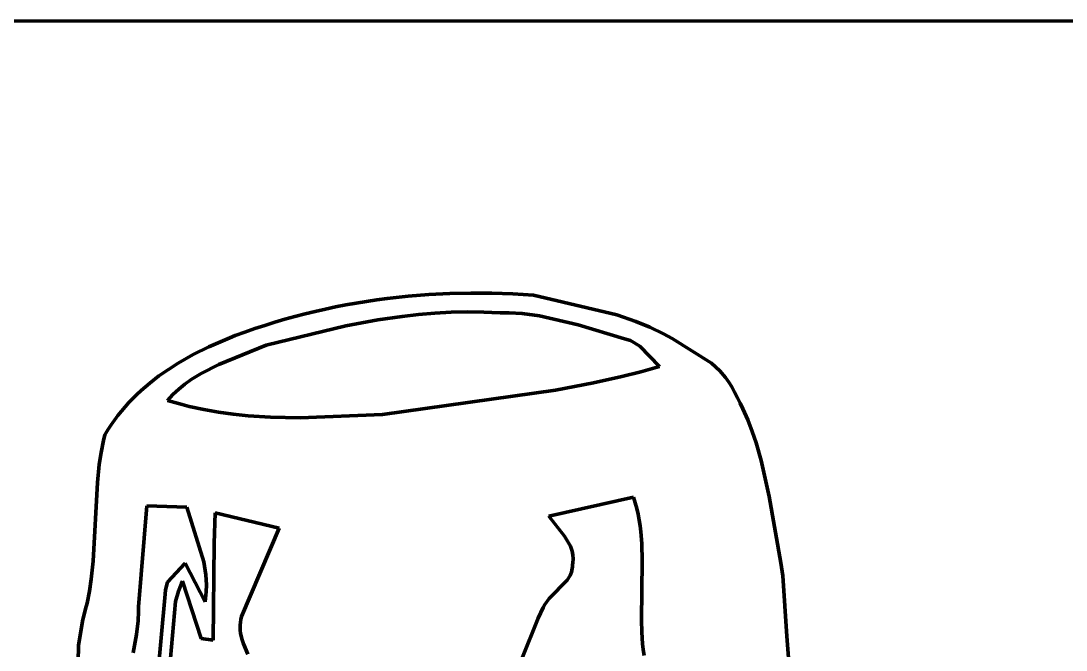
# Model space of a CAD drawing. Header units: millimetres. Extents: x 0 to 12.5, y 0 to 14.6.
# Drawn here: x 5.215 to 7.321, y 13.329 to 14.597 of the extents above; entities that cross this region are included whole.
import ezdxf

# ---------------------------------------------------------------- set-up
doc = ezdxf.new("R2010")
doc.units = ezdxf.units.MM
doc.layers.add('color#131313ff', color=7, linetype='CONTINUOUS', lineweight=100)
doc.layers.add('color#fcfcfcff', color=7, linetype='CONTINUOUS', lineweight=100)

msp = doc.modelspace()

# ---------------------------------------------------------------- linework, layer by layer
at = {"layer": 'color#131313ff'}
for p, q in [((6.0791, 14.0476), (6.1213, 14.0486)), ((6.1213, 14.0486), (6.1635, 14.0484)), ((5.8695, 14.0245), (5.8903, 14.0282)), ((5.8903, 14.0282), (5.9111, 14.0316)), ((5.9111, 14.0316), (5.932, 14.0346)), ((5.932, 14.0346), (5.9529, 14.0374)), ((5.9529, 14.0374), (5.9949, 14.042)), ((5.9949, 14.042), (6.0369, 14.0454)), ((6.0369, 14.0454), (6.0791, 14.0476)), ((6.1635, 14.0484), (6.2057, 14.047)), ((6.2057, 14.047), (6.2478, 14.0445)), ((6.2478, 14.0445), (6.4155, 14.0046)), ((5.7667, 14.0012), (5.7871, 14.0065)), ((5.7871, 14.0065), (5.8076, 14.0115)), ((5.8076, 14.0115), (5.8282, 14.0161)), ((5.8282, 14.0161), (5.8488, 14.0205)), ((5.8488, 14.0205), (5.8695, 14.0245)), ((6.0484, 14.008), (6.0156, 14.0052)), ((6.0813, 14.0098), (6.0484, 14.008)), ((6.1142, 14.0106), (6.0813, 14.0098)), ((6.1472, 14.0101), (6.1142, 14.0106)), ((6.1637, 14.0095), (6.1472, 14.0101)), ((6.1803, 14.0085), (6.1637, 14.0095)), ((6.1982, 14.0087), (6.1803, 14.0085)), ((6.2247, 14.0072), (6.1982, 14.0087)), ((6.2597, 14.0026), (6.2247, 14.0072)), ((5.706, 13.9834), (5.7261, 13.9897)), ((5.7261, 13.9897), (5.7464, 13.9956)), ((5.7464, 13.9956), (5.7667, 14.0012)), ((5.9341, 13.9942), (5.8692, 13.9821)), ((5.9829, 14.0014), (5.9341, 13.9942)), ((6.0156, 14.0052), (5.9829, 14.0014)), ((6.3372, 13.9843), (6.2597, 14.0026)), ((6.4155, 14.0046), (6.4538, 13.9914)), ((6.4538, 13.9914), (6.4819, 13.9798)), ((5.6461, 13.9627), (5.6659, 13.9699)), ((5.6659, 13.9699), (5.6859, 13.9768)), ((5.6859, 13.9768), (5.706, 13.9834)), ((5.8692, 13.9821), (5.709, 13.9435)), ((6.4307, 13.9564), (6.3372, 13.9843)), ((6.4819, 13.9798), (6.5093, 13.9665)), ((6.5093, 13.9665), (6.5271, 13.9566)), ((5.593, 13.94), (5.6354, 13.9585)), ((5.709, 13.9435), (5.6131, 13.9044)), ((5.6354, 13.9585), (5.6461, 13.9627)), ((6.443, 13.9527), (6.4307, 13.9564)), ((6.4618, 13.9414), (6.443, 13.9527)), ((6.5271, 13.9566), (6.6059, 13.9069)), ((5.5314, 13.907), (5.5618, 13.9243)), ((5.5618, 13.9243), (5.593, 13.94)), ((6.5013, 13.9002), (6.4618, 13.9414)), ((5.5118, 13.8946), (5.5314, 13.907)), ((5.6131, 13.9044), (5.5776, 13.8866)), ((6.6059, 13.9069), (6.623, 13.8914)), ((5.4744, 13.8671), (5.4928, 13.8813)), ((5.4928, 13.8813), (5.5118, 13.8946)), ((5.5776, 13.8866), (5.5574, 13.8742)), ((6.4258, 13.88), (6.4636, 13.8896)), ((6.4636, 13.8896), (6.5013, 13.9002)), ((6.623, 13.8914), (6.6344, 13.8784)), ((5.4569, 13.8521), (5.4744, 13.8671)), ((5.5446, 13.865), (5.5325, 13.8549)), ((5.5574, 13.8742), (5.5446, 13.865)), ((6.2918, 13.8527), (6.3686, 13.8672)), ((6.3686, 13.8672), (6.4258, 13.88)), ((6.6344, 13.8784), (6.6412, 13.8691)), ((6.6412, 13.8691), (6.6473, 13.8591)), ((6.6473, 13.8591), (6.6525, 13.8484)), ((5.4402, 13.8362), (5.4484, 13.8443)), ((5.4484, 13.8443), (5.4569, 13.8521)), ((5.5155, 13.838), (5.5102, 13.8319)), ((5.521, 13.8439), (5.5155, 13.838)), ((5.5325, 13.8549), (5.521, 13.8439)), ((5.9431, 13.8039), (6.2918, 13.8527)), ((6.6525, 13.8484), (6.6585, 13.8375)), ((5.417, 13.8106), (5.4245, 13.8194)), ((5.4245, 13.8194), (5.4322, 13.8279)), ((5.4322, 13.8279), (5.4402, 13.8362)), ((5.5102, 13.8319), (5.5247, 13.8276)), ((5.5247, 13.8276), (5.5393, 13.8236)), ((5.5393, 13.8236), (5.5539, 13.82)), ((5.5539, 13.82), (5.5833, 13.8136)), ((6.6585, 13.8375), (6.6642, 13.8264)), ((6.6642, 13.8264), (6.6695, 13.8152)), ((5.4029, 13.7923), (5.4098, 13.8016)), ((5.4098, 13.8016), (5.417, 13.8106)), ((5.5833, 13.8136), (5.6129, 13.8085)), ((5.6129, 13.8085), (5.6426, 13.8044)), ((5.6426, 13.8044), (5.6725, 13.8013)), ((5.6725, 13.8013), (5.7174, 13.7984)), ((5.7174, 13.7984), (5.7776, 13.7971)), ((5.7776, 13.7971), (5.9431, 13.8039)), ((6.6695, 13.8152), (6.6794, 13.7926)), ((5.3899, 13.7729), (5.3962, 13.7827)), ((5.3962, 13.7827), (5.4029, 13.7923)), ((6.6794, 13.7926), (6.6882, 13.7696)), ((5.381, 13.751), (5.3839, 13.7629)), ((5.3839, 13.7629), (5.3899, 13.7729)), ((6.6882, 13.7696), (6.696, 13.7462)), ((5.3762, 13.7271), (5.381, 13.751)), ((6.696, 13.7462), (6.7062, 13.7107)), ((5.3725, 13.7031), (5.3762, 13.7271)), ((5.3686, 13.6668), (5.3725, 13.7031)), ((6.7062, 13.7107), (6.7223, 13.6383)), ((5.3599, 13.5082), (5.3686, 13.6668)), ((6.4488, 13.637), (6.2784, 13.5989)), ((6.4524, 13.6256), (6.4488, 13.637)), ((6.7223, 13.6383), (6.7456, 13.5043)), ((5.4686, 13.6198), (5.4518, 13.4159)), ((5.5489, 13.617), (5.4686, 13.6198)), ((5.5835, 13.5069), (5.5489, 13.617)), ((6.4556, 13.614), (6.4524, 13.6256)), ((6.4582, 13.6024), (6.4556, 13.614)), ((5.6057, 13.6055), (5.6038, 13.5435)), ((5.735, 13.5742), (5.6057, 13.6055)), ((6.2784, 13.5989), (6.3098, 13.5585)), ((6.4605, 13.5908), (6.4582, 13.6024)), ((6.4623, 13.5791), (6.4605, 13.5908)), ((5.6593, 13.3965), (5.735, 13.5742)), ((6.4638, 13.5674), (6.4623, 13.5791)), ((6.4657, 13.5438), (6.4638, 13.5674)), ((5.6038, 13.5435), (5.6017, 13.3485)), ((6.3098, 13.5585), (6.3218, 13.5385)), ((6.4668, 13.5082), (6.4657, 13.5438)), ((6.3218, 13.5385), (6.3256, 13.5279)), ((6.3256, 13.5279), (6.3271, 13.5205)), ((5.3561, 13.4717), (5.3599, 13.5082)), ((5.5102, 13.4653), (5.5457, 13.5041)), ((5.5457, 13.5041), (5.5857, 13.4257)), ((5.5875, 13.4803), (5.5835, 13.5069)), ((6.327, 13.5048), (6.3262, 13.5007)), ((6.3276, 13.5128), (6.327, 13.5048)), ((6.3271, 13.5205), (6.3276, 13.5128)), ((6.4649, 13.3889), (6.4668, 13.5082)), ((6.7456, 13.5043), (6.7501, 13.4785)), ((5.5886, 13.46), (5.5875, 13.4803)), ((6.3239, 13.4857), (6.3212, 13.4791)), ((6.3256, 13.4929), (6.3239, 13.4857)), ((6.326, 13.4967), (6.3256, 13.4929)), ((6.3262, 13.5007), (6.326, 13.4967)), ((5.3525, 13.4476), (5.3561, 13.4717)), ((5.5057, 13.4501), (5.5102, 13.4653)), ((5.5379, 13.4629), (5.5318, 13.4475)), ((5.5403, 13.4679), (5.5379, 13.4629)), ((5.5776, 13.3519), (5.5403, 13.4679)), ((5.5882, 13.4464), (5.5886, 13.46)), ((6.3156, 13.4699), (6.2792, 13.4327)), ((6.3212, 13.4791), (6.3156, 13.4699)), ((6.7501, 13.4785), (6.7578, 13.3566)), ((5.3478, 13.4236), (5.3525, 13.4476)), ((5.4755, 13.1238), (5.5053, 13.4417)), ((5.5053, 13.4417), (5.5057, 13.4501)), ((5.5318, 13.4475), (5.5261, 13.4265)), ((5.5868, 13.4327), (5.5882, 13.4464)), ((5.3449, 13.4117), (5.3478, 13.4236)), ((5.5261, 13.4265), (5.5162, 13.3125)), ((5.5857, 13.4257), (5.5868, 13.4327)), ((6.2704, 13.4209), (6.267, 13.4144)), ((6.2792, 13.4327), (6.2704, 13.4209)), ((5.3389, 13.3871), (5.3449, 13.4117)), ((5.4516, 13.4065), (5.4506, 13.3877)), ((5.4518, 13.4159), (5.4516, 13.4065)), ((5.6579, 13.3906), (5.6593, 13.3965)), ((6.267, 13.4144), (6.2569, 13.3933)), ((5.3308, 13.3376), (5.3389, 13.3871)), ((5.4506, 13.3877), (5.4475, 13.3599)), ((5.6564, 13.3735), (5.6565, 13.3791)), ((5.6565, 13.3791), (5.657, 13.3848)), ((5.657, 13.3848), (5.6579, 13.3906)), ((6.2569, 13.3933), (6.2239, 13.311)), ((6.4656, 13.3651), (6.4649, 13.3889)), ((5.4475, 13.3599), (5.4408, 13.3232)), ((5.6567, 13.368), (5.6564, 13.3735)), ((5.6573, 13.3625), (5.6567, 13.368)), ((5.6596, 13.3517), (5.6573, 13.3625)), ((6.4673, 13.3415), (6.4656, 13.3651)), ((6.7578, 13.3566), (6.7623, 13.3045)), ((5.3275, 13.1701), (5.3308, 13.3376)), ((5.6017, 13.3485), (5.5776, 13.3519)), ((5.663, 13.3411), (5.6596, 13.3517)), ((5.6721, 13.3204), (5.663, 13.3411)), ((6.4686, 13.3298), (6.4673, 13.3415)), ((6.4703, 13.3181), (6.4686, 13.3298))]:
    msp.add_line(p, q, dxfattribs=at)
at = {"layer": 'color#fcfcfcff'}
for p, q in [((0, 14.5972), (12.5, 14.5972)), ((6.1213, 14.0486), (6.0791, 14.0476)), ((6.1635, 14.0484), (6.1213, 14.0486)), ((5.8903, 14.0282), (5.8695, 14.0245)), ((5.9111, 14.0316), (5.8903, 14.0282)), ((5.932, 14.0346), (5.9111, 14.0316)), ((5.9529, 14.0374), (5.932, 14.0346)), ((5.9949, 14.042), (5.9529, 14.0374)), ((6.0369, 14.0454), (5.9949, 14.042)), ((6.0791, 14.0476), (6.0369, 14.0454)), ((6.2057, 14.047), (6.1635, 14.0484)), ((6.2478, 14.0445), (6.2057, 14.047)), ((6.4155, 14.0046), (6.2478, 14.0445)), ((5.7871, 14.0065), (5.7667, 14.0012)), ((5.8076, 14.0115), (5.7871, 14.0065)), ((5.8282, 14.0161), (5.8076, 14.0115)), ((5.8488, 14.0205), (5.8282, 14.0161)), ((5.8695, 14.0245), (5.8488, 14.0205)), ((6.0156, 14.0052), (6.0484, 14.008)), ((6.0484, 14.008), (6.0813, 14.0098)), ((6.0813, 14.0098), (6.1142, 14.0106)), ((6.1142, 14.0106), (6.1472, 14.0101)), ((6.1472, 14.0101), (6.1637, 14.0095)), ((6.1637, 14.0095), (6.1803, 14.0085)), ((6.1803, 14.0085), (6.1982, 14.0087)), ((6.1982, 14.0087), (6.2247, 14.0072)), ((6.2247, 14.0072), (6.2597, 14.0026)), ((5.7261, 13.9897), (5.706, 13.9834)), ((5.7464, 13.9956), (5.7261, 13.9897)), ((5.7667, 14.0012), (5.7464, 13.9956)), ((5.8692, 13.9821), (5.9341, 13.9942)), ((5.9341, 13.9942), (5.9829, 14.0014)), ((5.9829, 14.0014), (6.0156, 14.0052)), ((6.2597, 14.0026), (6.3372, 13.9843)), ((6.4538, 13.9914), (6.4155, 14.0046)), ((6.4819, 13.9798), (6.4538, 13.9914)), ((5.6659, 13.9699), (5.6461, 13.9627)), ((5.6859, 13.9768), (5.6659, 13.9699)), ((5.706, 13.9834), (5.6859, 13.9768)), ((5.709, 13.9435), (5.8692, 13.9821)), ((6.3372, 13.9843), (6.4307, 13.9564)), ((6.5093, 13.9665), (6.4819, 13.9798)), ((6.5271, 13.9566), (6.5093, 13.9665)), ((5.6354, 13.9585), (5.593, 13.94)), ((5.6131, 13.9044), (5.709, 13.9435)), ((5.6461, 13.9627), (5.6354, 13.9585)), ((6.4307, 13.9564), (6.443, 13.9527)), ((6.443, 13.9527), (6.4618, 13.9414)), ((6.6059, 13.9069), (6.5271, 13.9566)), ((5.5618, 13.9243), (5.5314, 13.907)), ((5.593, 13.94), (5.5618, 13.9243)), ((6.4618, 13.9414), (6.5013, 13.9002)), ((5.5314, 13.907), (5.5118, 13.8946)), ((5.5776, 13.8866), (5.6131, 13.9044)), ((6.623, 13.8914), (6.6059, 13.9069)), ((5.4928, 13.8813), (5.4744, 13.8671)), ((5.5118, 13.8946), (5.4928, 13.8813)), ((5.5574, 13.8742), (5.5776, 13.8866)), ((6.4636, 13.8896), (6.4258, 13.88)), ((6.5013, 13.9002), (6.4636, 13.8896)), ((6.6344, 13.8784), (6.623, 13.8914)), ((5.4744, 13.8671), (5.4569, 13.8521)), ((5.5325, 13.8549), (5.5446, 13.865)), ((5.5446, 13.865), (5.5574, 13.8742)), ((6.3686, 13.8672), (6.2918, 13.8527)), ((6.4258, 13.88), (6.3686, 13.8672)), ((6.6412, 13.8691), (6.6344, 13.8784)), ((6.6473, 13.8591), (6.6412, 13.8691)), ((6.6525, 13.8484), (6.6473, 13.8591)), ((5.4484, 13.8443), (5.4402, 13.8362)), ((5.4569, 13.8521), (5.4484, 13.8443)), ((5.5102, 13.8319), (5.5155, 13.838)), ((5.5155, 13.838), (5.521, 13.8439)), ((5.521, 13.8439), (5.5325, 13.8549)), ((6.2918, 13.8527), (5.9431, 13.8039)), ((6.6585, 13.8375), (6.6525, 13.8484)), ((5.4245, 13.8194), (5.417, 13.8106)), ((5.4322, 13.8279), (5.4245, 13.8194)), ((5.4402, 13.8362), (5.4322, 13.8279)), ((5.5247, 13.8276), (5.5102, 13.8319)), ((5.5393, 13.8236), (5.5247, 13.8276)), ((5.5539, 13.82), (5.5393, 13.8236)), ((5.5833, 13.8136), (5.5539, 13.82)), ((6.6642, 13.8264), (6.6585, 13.8375)), ((6.6695, 13.8152), (6.6642, 13.8264)), ((5.4098, 13.8016), (5.4029, 13.7923)), ((5.417, 13.8106), (5.4098, 13.8016)), ((5.6129, 13.8085), (5.5833, 13.8136)), ((5.6426, 13.8044), (5.6129, 13.8085)), ((5.6725, 13.8013), (5.6426, 13.8044)), ((5.7174, 13.7984), (5.6725, 13.8013)), ((5.7776, 13.7971), (5.7174, 13.7984)), ((5.9431, 13.8039), (5.7776, 13.7971)), ((6.6794, 13.7926), (6.6695, 13.8152)), ((5.3962, 13.7827), (5.3899, 13.7729)), ((5.4029, 13.7923), (5.3962, 13.7827)), ((6.6882, 13.7696), (6.6794, 13.7926)), ((5.3839, 13.7629), (5.381, 13.751)), ((5.3899, 13.7729), (5.3839, 13.7629)), ((6.696, 13.7462), (6.6882, 13.7696)), ((5.381, 13.751), (5.3762, 13.7271)), ((6.7062, 13.7107), (6.696, 13.7462)), ((5.3762, 13.7271), (5.3725, 13.7031)), ((5.3725, 13.7031), (5.3686, 13.6668)), ((6.7223, 13.6383), (6.7062, 13.7107)), ((5.3686, 13.6668), (5.3599, 13.5082)), ((6.2784, 13.5989), (6.4488, 13.637)), ((6.4488, 13.637), (6.4524, 13.6256)), ((6.7456, 13.5043), (6.7223, 13.6383)), ((5.4518, 13.4159), (5.4686, 13.6198)), ((5.4686, 13.6198), (5.5489, 13.617)), ((5.5489, 13.617), (5.5835, 13.5069)), ((6.4524, 13.6256), (6.4556, 13.614)), ((6.4556, 13.614), (6.4582, 13.6024)), ((5.6038, 13.5435), (5.6057, 13.6055)), ((5.6057, 13.6055), (5.735, 13.5742)), ((6.3098, 13.5585), (6.2784, 13.5989)), ((6.4582, 13.6024), (6.4605, 13.5908)), ((6.4605, 13.5908), (6.4623, 13.5791)), ((5.735, 13.5742), (5.6593, 13.3965)), ((6.4623, 13.5791), (6.4638, 13.5674)), ((6.4638, 13.5674), (6.4657, 13.5438)), ((5.6017, 13.3485), (5.6038, 13.5435)), ((6.3218, 13.5385), (6.3098, 13.5585)), ((6.4657, 13.5438), (6.4668, 13.5082)), ((6.3256, 13.5279), (6.3218, 13.5385)), ((6.3271, 13.5205), (6.3256, 13.5279)), ((5.3599, 13.5082), (5.3561, 13.4717)), ((5.5457, 13.5041), (5.5102, 13.4653)), ((5.5857, 13.4257), (5.5457, 13.5041)), ((5.5835, 13.5069), (5.5875, 13.4803)), ((6.3262, 13.5007), (6.327, 13.5048)), ((6.327, 13.5048), (6.3276, 13.5128)), ((6.3276, 13.5128), (6.3271, 13.5205)), ((6.4668, 13.5082), (6.4649, 13.3889)), ((6.7501, 13.4785), (6.7456, 13.5043)), ((5.5875, 13.4803), (5.5886, 13.46)), ((6.3212, 13.4791), (6.3239, 13.4857)), ((6.3239, 13.4857), (6.3256, 13.4929)), ((6.3256, 13.4929), (6.326, 13.4967)), ((6.326, 13.4967), (6.3262, 13.5007)), ((5.3561, 13.4717), (5.3525, 13.4476)), ((5.5102, 13.4653), (5.5057, 13.4501)), ((5.5318, 13.4475), (5.5379, 13.4629)), ((5.5379, 13.4629), (5.5403, 13.4679)), ((5.5403, 13.4679), (5.5776, 13.3519)), ((5.5886, 13.46), (5.5882, 13.4464)), ((6.2792, 13.4327), (6.3156, 13.4699)), ((6.3156, 13.4699), (6.3212, 13.4791)), ((6.7578, 13.3566), (6.7501, 13.4785)), ((5.3525, 13.4476), (5.3478, 13.4236)), ((5.5053, 13.4417), (5.4755, 13.1238)), ((5.5057, 13.4501), (5.5053, 13.4417)), ((5.5261, 13.4265), (5.5318, 13.4475)), ((5.5882, 13.4464), (5.5868, 13.4327)), ((5.3478, 13.4236), (5.3449, 13.4117)), ((5.5162, 13.3125), (5.5261, 13.4265)), ((5.5868, 13.4327), (5.5857, 13.4257)), ((6.267, 13.4144), (6.2704, 13.4209)), ((6.2704, 13.4209), (6.2792, 13.4327)), ((5.3449, 13.4117), (5.3389, 13.3871)), ((5.4506, 13.3877), (5.4516, 13.4065)), ((5.4516, 13.4065), (5.4518, 13.4159)), ((5.6593, 13.3965), (5.6579, 13.3906)), ((6.2569, 13.3933), (6.267, 13.4144)), ((5.3389, 13.3871), (5.3308, 13.3376)), ((5.4475, 13.3599), (5.4506, 13.3877)), ((5.6565, 13.3791), (5.6564, 13.3735)), ((5.657, 13.3848), (5.6565, 13.3791)), ((5.6579, 13.3906), (5.657, 13.3848)), ((6.2239, 13.311), (6.2569, 13.3933)), ((6.4649, 13.3889), (6.4656, 13.3651)), ((5.4408, 13.3232), (5.4475, 13.3599)), ((5.6564, 13.3735), (5.6567, 13.368)), ((5.6567, 13.368), (5.6573, 13.3625)), ((5.6573, 13.3625), (5.6596, 13.3517)), ((6.4656, 13.3651), (6.4673, 13.3415)), ((6.7623, 13.3045), (6.7578, 13.3566)), ((5.3308, 13.3376), (5.3275, 13.1701)), ((5.5776, 13.3519), (5.6017, 13.3485)), ((5.6596, 13.3517), (5.663, 13.3411)), ((5.663, 13.3411), (5.6721, 13.3204)), ((6.4673, 13.3415), (6.4686, 13.3298)), ((6.4686, 13.3298), (6.4703, 13.3181))]:
    msp.add_line(p, q, dxfattribs=at)

doc.saveas('drawing.dxf')
